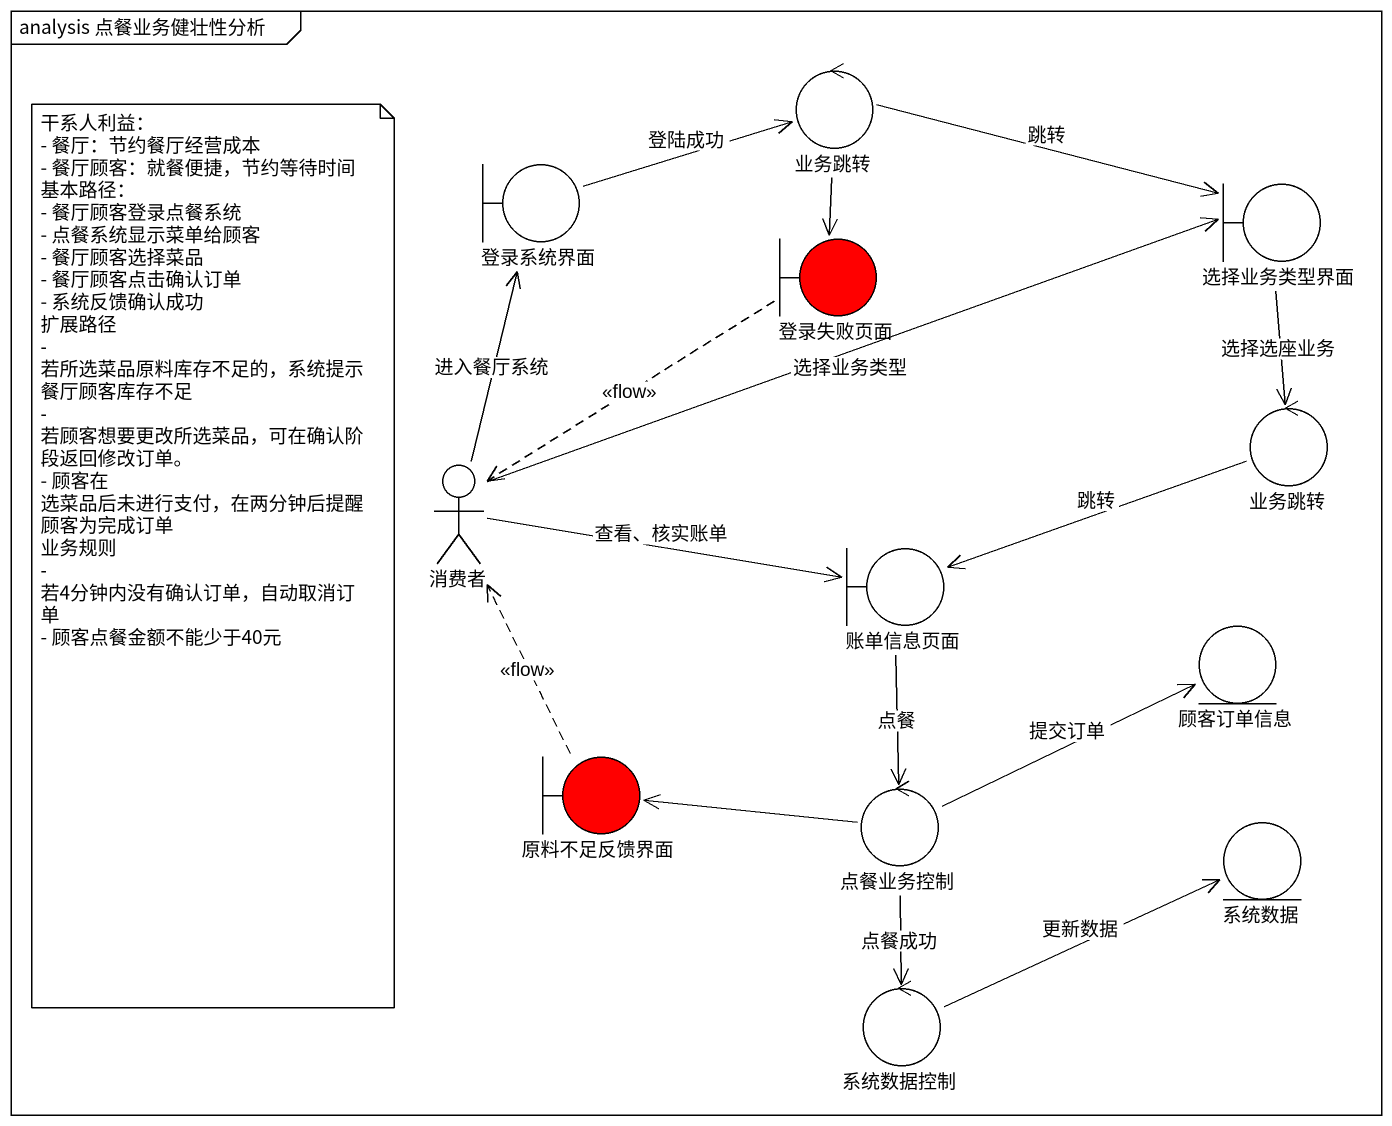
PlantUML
@startuml
mainframe analysis 点餐业务健壮性分析
control 业务跳转
boundary 登录系统界面
boundary 登录失败页面 #FF0000
boundary 选择业务类型界面
control "业务跳转" as 业务跳转_2
actor 消费者
boundary 账单信息页面
entity 顾客订单信息
boundary 原料不足反馈界面 #FF0000
control 点餐业务控制
entity 系统数据
control 系统数据控制
业务跳转 --> 登录失败页面
业务跳转 -right-> 选择业务类型界面 : 跳转
登录系统界面 -right-> 业务跳转 : 登陆成功
登录失败页面 ..> 消费者 : <<flow>>
选择业务类型界面 --> 业务跳转_2 : 选择选座业务
业务跳转_2 -left-> 账单信息页面 : 跳转
消费者 -up-> 登录系统界面 : 进入餐厅系统
消费者 -right-> 选择业务类型界面 : 选择业务类型
消费者 -right-> 账单信息页面 : 查看、核实账单
账单信息页面 --> 点餐业务控制 : 点餐
原料不足反馈界面 .up.> 消费者 : <<flow>>
点餐业务控制 -right-> 顾客订单信息 : 提交订单
点餐业务控制 -left-> 原料不足反馈界面
点餐业务控制 --> 系统数据控制 : 点餐成功
系统数据控制 -right-> 系统数据 : 更新数据
note as N1
  干系人利益：
  - 餐厅：节约餐厅经营成本
  - 餐厅顾客：就餐便捷，节约等待时间
  基本路径：
  - 餐厅顾客登录点餐系统
  - 点餐系统显示菜单给顾客
  - 餐厅顾客选择菜品
  - 餐厅顾客点击确认订单
  - 系统反馈确认成功
  扩展路径
  - 若所选菜品原料库存不足的，系统提示餐厅顾客库存不足
  - 若顾客想要更改所选菜品，可在确认阶段返回修改订单。
  - 顾客在 选菜品后未进行支付，在两分钟后提醒顾客为完成订单
  业务规则
  - 若4分钟内没有确认订单，自动取消订单
  - 顾客点餐金额不能少于40元
end note
@enduml
